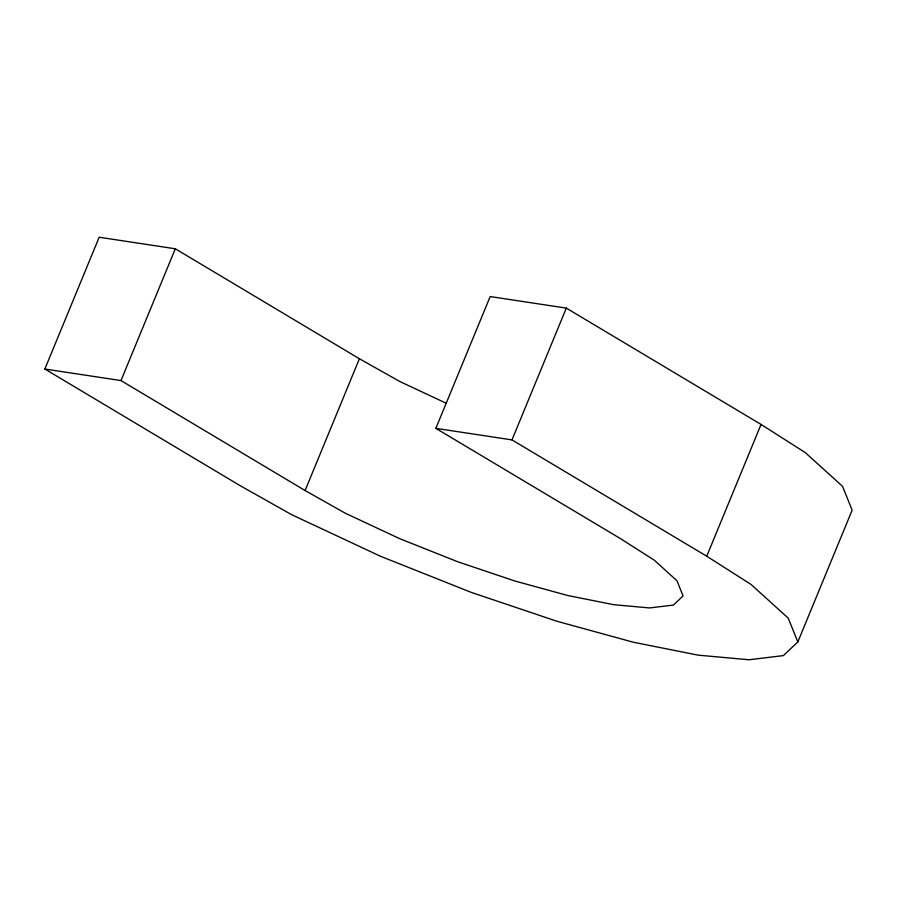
<?xml version="1.0" encoding="UTF-8"?>
<svg xmlns="http://www.w3.org/2000/svg" width="897" height="897" viewBox="0 0 897 897"><rect width="100%" height="100%" fill="white"/><g stroke="black" fill="none" stroke-linecap="round" stroke-linejoin="round"><path stroke-width="1.35" d="M44.85 369.026L120.983 380.575L305.092 490.536L345.379 513.252L399.636 538.649L457.605 561.713L514.822 580.987L567.823 595.53L613.615 604.668L649.596 607.942L673.412 605.06L683.077 595.933L676.955 580.718L654.182 560.098L619.95 538.312L435.852 428.351L490.166 296.559L566.31 308.108L761.048 424.427L805.226 452.559L842.541 486.342L852.15 510.169L797.825 641.96L783.373 655.606L749.017 659.766L698.124 655.146L633.327 642.218L556.914 621.251L471.351 592.424L380.507 556.263L291.603 514.654L239.6 485.344L44.85 369.026L99.175 237.234L175.307 248.783L359.405 358.744L399.703 381.46L446.392 403.314M120.983 380.575L175.307 248.783M305.092 490.536L359.405 358.744M435.852 428.351L511.985 439.9L566.31 308.108M797.825 641.96L788.228 618.134L750.912 584.351L706.735 556.218L761.048 424.427M511.985 439.9L706.735 556.218"/></g></svg>
